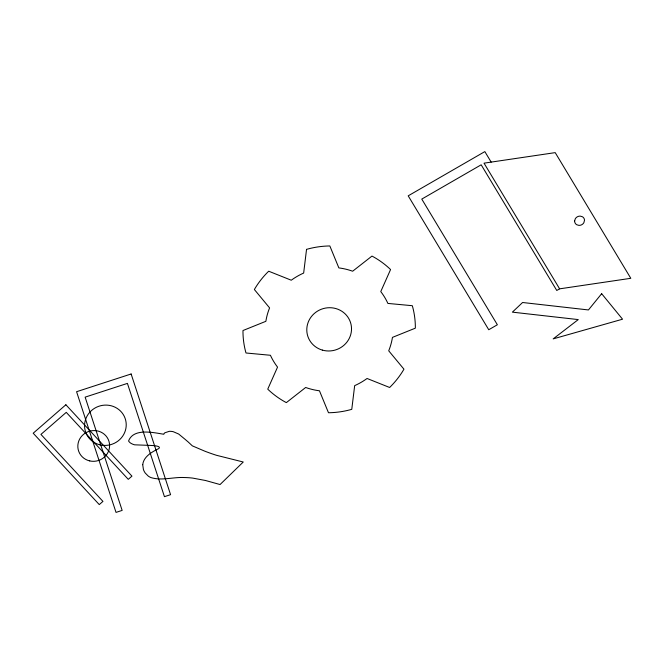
<?xml version="1.0" encoding="UTF-8"?>
<svg xmlns="http://www.w3.org/2000/svg" width="664" height="664" viewBox="0 0 664 664"><rect width="100%" height="100%" fill="white"/><g stroke="black" fill="none" stroke-linecap="round" stroke-linejoin="round"><path stroke-width="1" d="M559.619 288.84L484.023 163.161L555.212 152.629L630.8 278.307L559.619 288.84L556.772 290.475L481.176 164.805L421.773 199.092L497.361 324.762L488.745 329.742L408.202 195.83L484.844 151.6L491.169 162.107M574.65 220.88L574.65 221.319A4.474 4.308 -16.9 0 0 576.759 224.747L578.884 225.37A5.262 5.055 -16.9 0 0 583.872 222.689L584.511 220.174A4.474 4.308 -16.9 0 0 582.403 216.754L580.278 216.124A5.262 5.055 -16.9 0 0 575.281 218.813L574.65 220.88M142.727 464.675L143.407 469.473A14.982 14.401 -16.9 0 0 145.275 473.075L148.197 476.038A12.923 12.425 -16.9 0 0 151.01 477.599C161.933 480.985 173.379 476.868 184.534 477.541A77.231 74.235 -16.9 0 1 192.759 478.105L205.525 480.495L220.066 484.546L243.248 462.003L216.489 455.296A196.826 189.207 -16.9 0 1 204.587 451.088L192.344 445.859L188.128 441.917A116.109 111.61 -16.9 0 1 185.414 439.593L178.674 434.032L173.321 431.724A14.658 14.093 -16.9 0 0 169.27 431.326L164.772 432.82A3.793 3.652 -16.9 0 0 163.991 433.841L163.8 434.256C153.226 432.538 133.672 427.981 128.642 440.78A2.282 2.191 -16.9 0 0 128.874 441.502L130.252 442.855A14.409 13.844 -16.9 0 0 134.634 444.822L148.802 445.361A61.03 58.664 -16.9 0 1 152.263 445.527C155.525 445.594 163.933 446.772 156.447 449.727C150.462 452.889 143.532 457.322 142.727 464.675M306.544 249.365L303.656 273.07A64.242 61.752 -16.9 0 0 291.264 280.216L268.688 271.211A86.469 83.116 -16.9 0 0 254.362 289.512L269.592 307.888A64.242 61.752 -16.9 0 0 265.866 321.31L242.974 330.531A86.469 83.116 -16.9 0 0 245.987 352.991L270.422 355.273A64.242 61.752 -16.9 0 0 277.544 367.109L267.741 389.154A86.469 83.116 -16.9 0 0 286.333 402.625L305.664 387.477A64.242 61.752 -16.9 0 0 319.459 390.789L328.489 412.751A86.469 83.116 -16.9 0 0 351.771 409.339L354.667 385.635A64.242 61.752 -16.9 0 0 367.059 378.48L389.627 387.486A86.469 83.116 -16.9 0 0 403.953 369.192L388.722 350.816A64.242 61.752 -16.9 0 0 392.449 337.387L415.349 328.165A86.469 83.116 -16.9 0 0 412.327 305.706L387.892 303.423A64.242 61.752 -16.9 0 0 380.771 291.587L390.573 269.542A86.469 83.116 -16.9 0 0 371.981 256.072L352.65 271.219A64.242 61.752 -16.9 0 0 338.856 267.907L329.834 245.954A86.469 83.116 -16.9 0 0 306.544 249.365M601.659 293.695L588.445 309.947L522.585 302.502L512.392 312.146L578.261 319.591L553.178 338.889L622.541 319.201L601.659 293.695M65.877 404.758L33.2 433.219L99.268 504.599L102.945 501.395L40.936 434.405L66.259 412.352L128.268 479.342L131.945 476.138L65.877 404.758M131.132 373.981L76.576 391.71L116.017 512.4L122.151 510.409L85.141 397.138L127.422 383.394L164.44 496.664L170.573 494.672L131.132 373.981M322.355 350.102A22.435 21.563 -16.9 0 0 351.007 324.273A22.435 21.563 -16.9 0 0 314.105 313.665A22.435 21.563 -16.9 0 0 322.355 350.102M99.492 444.722A20.899 20.094 -16.9 0 0 125.645 420.104A20.899 20.094 -16.9 0 0 91.026 410.966A20.899 20.094 -16.9 0 0 99.492 444.722M89.756 460.924A15.944 15.33 -16.9 0 0 109.02 441.485A15.944 15.33 -16.9 0 0 82.361 435.426A15.944 15.33 -16.9 0 0 89.756 460.924"/></g></svg>
